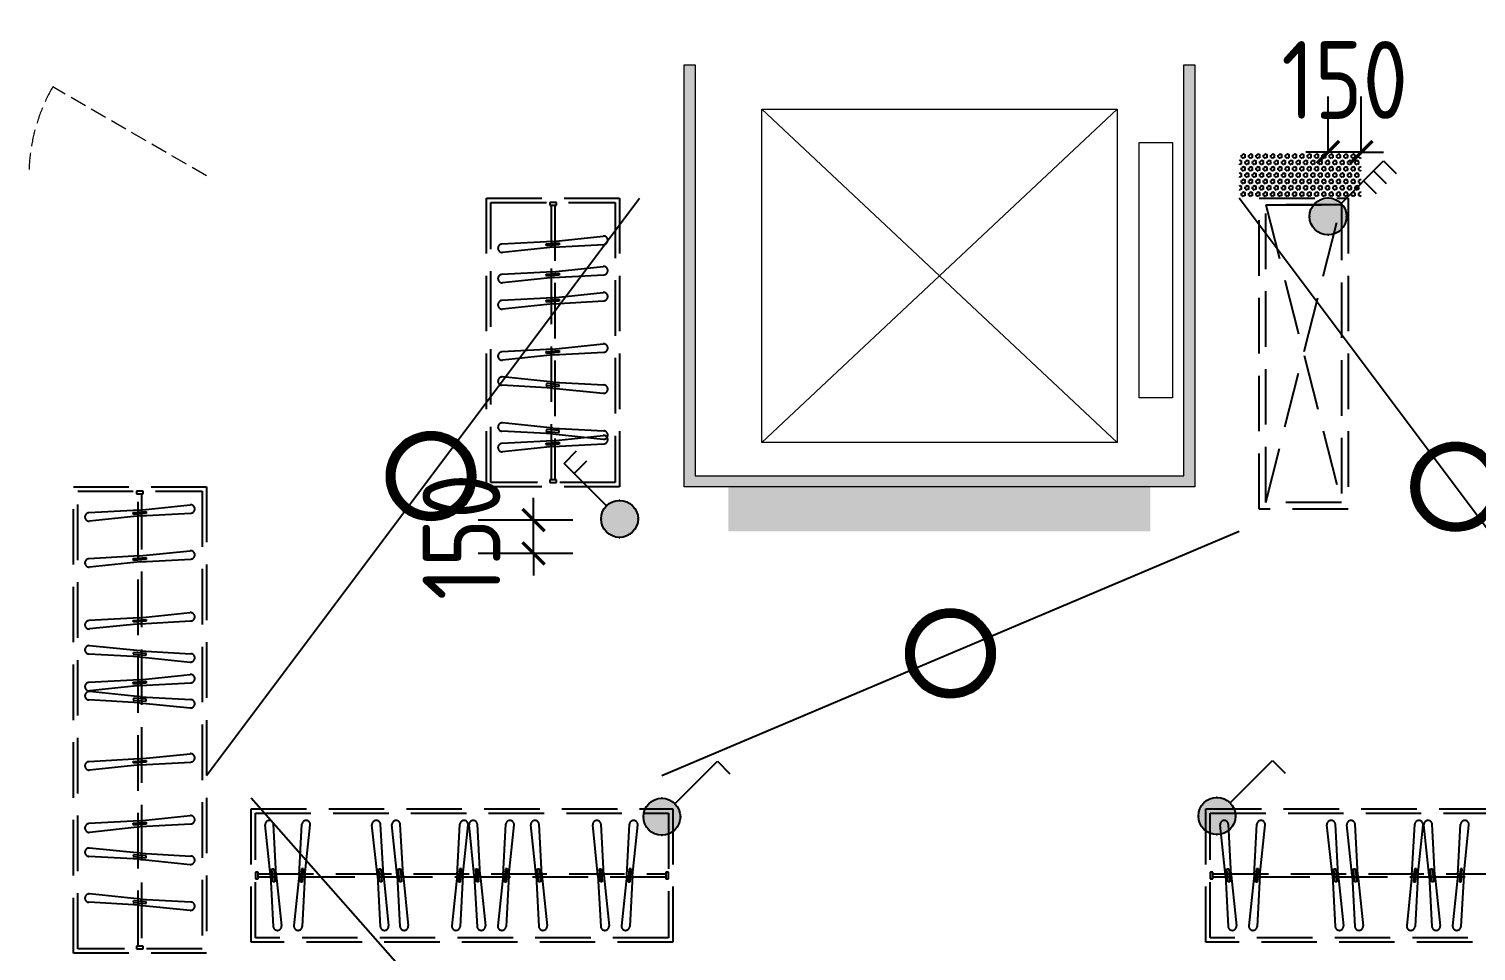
# Model space of a CAD drawing. Extents: x 2803505 to 5851001, y -1372902 to 24339.
# Drawn here: x 3024406 to 3030923, y -765726 to -761575 of the extents above; entities that cross this region are included whole.
import ezdxf
from ezdxf.enums import TextEntityAlignment as Align

# ---------------------------------------------------------------- set-up
doc = ezdxf.new("R2010")
doc.units = 0
doc.header["$LTSCALE"] = 1000
doc.header["$MEASUREMENT"] = 0
doc.linetypes.add('A户型$0$DASH', pattern=[0.35, 0.25, -0.1])
doc.linetypes.add('DASH', pattern=[0.35, 0.25, -0.1])
doc.layers.get('0').update_dxf_attribs({"linetype": 'CONTINUOUS'})
doc.layers.get('Defpoints').update_dxf_attribs({"linetype": 'CONTINUOUS'})
for name, color, linetype in [('!!电气', 1, 'CONTINUOUS'), ('5fur', 175, 'CONTINUOUS'), ('EQUIP-照明', 3, 'CONTINUOUS'), ('TEL_TEXT', 7, 'CONTINUOUS'), ('保温', 6, 'CONTINUOUS')]:
    doc.layers.add(name, color=color, linetype=linetype)
for name, color, linetype, lineweight in [('3.5方案汇报，与郭总、侯月琴确定户型_t8$0$STAIR', 2, 'CONTINUOUS', 18), ('WINDOW', 146, 'CONTINUOUS', 20), ('填充', 251, 'CONTINUOUS', 5)]:
    doc.layers.add(name, color=color, linetype=linetype, lineweight=lineweight)
doc.styles.add('_TEL_DIM', font='SIMPLEX', dxfattribs={"width": 0.8, "height": 3.5, "bigfont": 'HZTXT'})
doc.styles.get("Standard").update_dxf_attribs({"font": 'gbenor.shx', "bigfont": 'gbcbig.shx'})
doc.dimstyles.get("Standard").update_dxf_attribs({"dimscale": 100, "dimtxt": 3.5, "dimasz": 1, "dimexe": 2.5, "dimexo": 3, "dimgap": 1.5, "dimtad": 1, "dimdec": 0, "dimzin": 0, "dimdsep": 46, "dimtxsty": 'Standard', "dimblk": 'ARCHTICK', "dimcen": 0.09, "dimadec": 0, "dimazin": 0, "dimtfac": 1, "dimtdec": 0, "dimtix": 1, "dimtmove": 2, "dimatfit": 3, "dimfxl": 1, "dimtolj": 1, "dimtzin": 0, "dimarcsym": 0})
pattern_1 = [(90, (0, 0), (-16.49778, 1.010197673501861e-15), [9.525, -19.05]), (210, (0, 0), (8.248889999999996, -14.28749658604684), [9.525, -19.05]), (150, (5.83238038093927e-16, 9.525), (-8.248890000000003, -14.28749658604684), [9.525, -19.05])]

# ---------------------------------------------------------------- blocks, each defined once
blk = doc.blocks.new('dfgdfgsf')
at = {"layer": '5fur', "color": 252, "linetype": 'A户型$0$DASH'}
for p, q in [((2086566.552133835, -1251032.189169037), (2086536.552133835, -1251032.189169037)), ((2086536.552133835, -1251032.189169037), (2086536.552133835, -1251044.189169037)), ((2086536.552133835, -1251044.189169037), (2086566.552133835, -1251044.189169037)), ((2086559.052133835, -1251044.189169037), (2086559.052133835, -1252280.189184548)), ((2086566.552133835, -1251044.189169037), (2086566.552133835, -1251032.189169037)), ((2086550.012626641, -1251207.207411414), (2086778.046218595, -1251183.393453666)), ((2086550.012626641, -1251207.207411414), (2086321.06648884, -1251219.45851867)), ((2086552.065881883, -1251233.224168215), (2086324.032289928, -1251257.038125963)), ((2086552.065881883, -1251233.224168215), (2086781.012019684, -1251220.973060959)), ((2086550.012626641, -1251343.926958486), (2086777.572187244, -1251320.162504684)), ((2086550.012626641, -1251343.926958486), (2086321.06648884, -1251356.178065741)), ((2086552.065881883, -1251369.943715286), (2086324.032289928, -1251393.757673034)), ((2086552.065881883, -1251369.943715286), (2086781.012019684, -1251357.692608031)), ((2086550.012626641, -1251460.926958486), (2086778.046218595, -1251437.113000738)), ((2086550.012626641, -1251460.926958486), (2086321.06648884, -1251473.178065741)), ((2086552.065881883, -1251488.943715286), (2086324.032289928, -1251512.757673034)), ((2086552.272492185, -1251488.922138602), (2086781.012019684, -1251474.692608031)), ((2086550.012626641, -1251692.823365086), (2086321.06648884, -1251705.074472341)), ((2086551.958843569, -1251718.8398122), (2086323.925251614, -1251742.653769948)), ((2086550.012626641, -1251692.823365086), (2086778.046218595, -1251669.009407338)), ((2086552.065881883, -1251718.840121886), (2086781.012019684, -1251706.589014631)), ((2086552.065881883, -1251841.532115333), (2086324.032289928, -1251817.718157585)), ((2086552.065881883, -1251841.532115333), (2086781.012019684, -1251853.783222589)), ((2086550.012626641, -1251867.548872134), (2086321.06648884, -1251855.297764878)), ((2086550.012626641, -1251867.548872134), (2086778.046218595, -1251891.362829882)), ((2086552.065881883, -1252048.362897546), (2086324.032289928, -1252024.548939798)), ((2086550.012626641, -1252074.379654346), (2086321.06648884, -1252062.128547091)), ((2086550.012626641, -1252104.926958486), (2086321.06648884, -1252117.178065741)), ((2086550.00347948, -1252104.927447958), (2086778.046693073, -1252081.119012747)), ((2086550.012626641, -1252074.379654346), (2086778.046218595, -1252098.193612094)), ((2086552.065881883, -1252048.362897546), (2086781.012019684, -1252060.614004801)), ((2086552.065881883, -1252130.943715286), (2086324.032289928, -1252154.757673034)), ((2086552.065881883, -1252130.943715286), (2086781.012019684, -1252118.692608031)), ((2086566.552133835, -1252280.189184548), (2086536.552133835, -1252280.189184548)), ((2086536.552133835, -1252280.189184548), (2086536.552133835, -1252292.189184548)), ((2086536.552133835, -1252292.189184548), (2086566.552133835, -1252292.189184548)), ((2086566.552133835, -1252292.189184548), (2086566.552133835, -1252280.189184548)), ((2084706.563396991, -1252332.190617714), (2084676.563396991, -1252332.190617714)), ((2084676.563396991, -1252332.190617714), (2084676.563396991, -1252344.190617714)), ((2084676.563396991, -1252344.190617714), (2084706.563396991, -1252344.190617714)), ((2084699.063396991, -1252344.190617714), (2084699.06339699, -1254380.205847252)), ((2084706.563396991, -1252344.190617714), (2084706.563396991, -1252332.190617714)), ((2084690.023889797, -1252416.895051592), (2084461.077751995, -1252429.146158847)), ((2084690.023889797, -1252416.895051592), (2084918.057481751, -1252393.081093844)), ((2084692.077145038, -1252442.911808392), (2084921.023282839, -1252430.660701137)), ((2084692.077145038, -1252442.911808392), (2084464.043553083, -1252466.725766141)), ((2084690.023889797, -1252623.725833804), (2084461.077751995, -1252635.97694106)), ((2084690.023889797, -1252623.725833804), (2084918.057481751, -1252599.911876056)), ((2084692.077145038, -1252649.742590605), (2084464.043553083, -1252673.556548353)), ((2084692.077145038, -1252649.742590605), (2084921.023282839, -1252637.491483349)), ((2084690.023889797, -1252902.511005263), (2084918.057481751, -1252878.697047515)), ((2084690.023889797, -1252902.511005263), (2084461.077751995, -1252914.762112519)), ((2084691.970106725, -1252928.527452378), (2084463.93651477, -1252952.341410126)), ((2084692.077145038, -1252928.527762064), (2084921.023282839, -1252916.276654808)), ((2084690.023889797, -1253077.236512312), (2084461.077751995, -1253064.985405056)), ((2084692.077145038, -1253051.219755511), (2084464.043553083, -1253027.405797763)), ((2084690.023889797, -1253077.236512312), (2084918.057481751, -1253101.05047006)), ((2084692.077145038, -1253051.219755511), (2084921.023282839, -1253063.470862767)), ((2084690.023889797, -1253180.597609378), (2084461.077751995, -1253192.848716634)), ((2084692.077145038, -1253206.614366179), (2084464.043553083, -1253230.428323927)), ((2084690.023889797, -1253180.597609378), (2084918.057481751, -1253156.78365163)), ((2084692.077145038, -1253206.614366179), (2084921.023282839, -1253194.363258923)), ((2084690.023889797, -1253284.067294524), (2084461.077751995, -1253271.816187269)), ((2084692.077145038, -1253258.050537724), (2084464.043553083, -1253234.236579976)), ((2084692.077145038, -1253258.050537724), (2084921.023282839, -1253270.301644979)), ((2084690.023889797, -1253284.067294524), (2084918.057481751, -1253307.881252272)), ((2084690.023889797, -1253537.44362119), (2084461.077751995, -1253549.694728446)), ((2084690.023889797, -1253537.44362119), (2084917.583450399, -1253513.679167388)), ((2084692.077145038, -1253563.460377991), (2084464.043553083, -1253587.274335739)), ((2084692.077145038, -1253563.460377991), (2084921.023282839, -1253551.209270735)), ((2084690.023889797, -1253816.228792649), (2084918.057481751, -1253792.414834901)), ((2084690.023889797, -1253816.228792649), (2084461.077751995, -1253828.479899905)), ((2084691.970428869, -1253842.251259925), (2084464.043553083, -1253868.059507198)), ((2084692.077145038, -1253842.24554945), (2084921.023282839, -1253829.994442194)), ((2085279.320059724, -1254062.702910487), (2085255.506101976, -1253834.669318532)), ((2085305.336816525, -1254060.649655245), (2085293.085709269, -1253831.703517444)), ((2085408.697913592, -1254060.649655245), (2085420.949020847, -1253831.703517444)), ((2085434.714670392, -1254062.702910487), (2085458.52862814, -1253834.669318532)), ((2085761.529177789, -1254062.596194317), (2085735.720930516, -1253834.669318532)), ((2085787.551645065, -1254060.649655245), (2085775.300537809, -1253831.703517444)), ((2085850.034887904, -1254062.702910487), (2085826.220930156, -1253834.669318532)), ((2085876.051644705, -1254060.649655245), (2085863.800537449, -1253831.703517444)), ((2086119.697916623, -1254060.649655245), (2086131.949023878, -1253831.703517444)), ((2086145.714673423, -1254062.702910487), (2086169.528631171, -1253834.669318532)), ((2086197.150844968, -1254062.702910487), (2086173.33688722, -1253834.669318532)), ((2086223.167601769, -1254060.649655245), (2086210.916494513, -1253831.703517444)), ((2086326.528698835, -1254060.649655245), (2086338.779806091, -1253831.703517444)), ((2086352.545455636, -1254062.702910487), (2086376.359413384, -1253834.669318532)), ((2086475.237758769, -1254062.595872173), (2086451.423801021, -1253834.562280218)), ((2086501.254205884, -1254060.649655245), (2086489.003098628, -1253831.703517444)), ((2086754.022620542, -1254062.702910487), (2086730.208662794, -1253834.669318532)), ((2086780.039377343, -1254060.649655245), (2086767.788270087, -1253831.703517444)), ((2086883.40047441, -1254060.649655245), (2086895.651581665, -1253831.703517444)), ((2086909.41723121, -1254062.702910487), (2086933.231188958, -1253834.669318532)), ((2089579.320053869, -1254062.702910487), (2089555.506096121, -1253834.669318532)), ((2089605.33681067, -1254060.649655245), (2089593.085703414, -1253831.703517444)), ((2089708.697907737, -1254060.649655245), (2089720.949014992, -1253831.703517444)), ((2089734.714664537, -1254062.702910487), (2089758.528622285, -1253834.669318532)), ((2090061.529171934, -1254062.596194317), (2090035.720924661, -1253834.669318532)), ((2090087.55163921, -1254060.649655245), (2090075.300531955, -1253831.703517444)), ((2090150.034882049, -1254062.702910487), (2090126.220924301, -1253834.669318532)), ((2090176.05163885, -1254060.649655245), (2090163.800531594, -1253831.703517444)), ((2090419.697910768, -1254060.649655245), (2090431.949018023, -1253831.703517444)), ((2090445.714667568, -1254062.702910487), (2090469.528625316, -1253834.669318532)), ((2090497.150839113, -1254062.702910487), (2090473.336881365, -1253834.669318532)), ((2090523.167595914, -1254060.649655245), (2090510.916488658, -1253831.703517444)), ((2090626.52869298, -1254060.649655245), (2090638.779800236, -1253831.703517444)), ((2090652.545449781, -1254062.702910487), (2090676.359407529, -1253834.669318532)), ((2084690.023889797, -1253988.251741911), (2084461.077751995, -1253976.000634655)), ((2084692.077145038, -1253962.23498511), (2084464.043553083, -1253938.421027362)), ((2084690.023889797, -1253988.251741911), (2084918.057481751, -1254012.065699659)), ((2084692.077145038, -1253962.23498511), (2084921.023282839, -1253974.486092366)), ((2085223.574590463, -1254047.189162439), (2085211.574590463, -1254047.189162439)), ((2085211.574590463, -1254047.189162439), (2085211.574590463, -1254077.189162439)), ((2085223.574590463, -1254077.189162439), (2085223.574590463, -1254047.189162439)), ((2085279.320059724, -1254062.702910487), (2085291.57116698, -1254291.649048288)), ((2085305.336327052, -1254060.640508084), (2085329.144762263, -1254288.683721677)), ((2085408.697913592, -1254060.649655245), (2085384.883955844, -1254288.6832472)), ((2085434.714670392, -1254062.702910487), (2085422.463563137, -1254291.649048288)), ((2085761.534888264, -1254062.702910487), (2085773.78599552, -1254291.649048288)), ((2085787.551645065, -1254060.649655245), (2085811.365602813, -1254288.6832472)), ((2085850.034887904, -1254062.702910487), (2085862.28599516, -1254291.649048288)), ((2085876.051644705, -1254060.649655245), (2085899.865602453, -1254288.6832472)), ((2086119.697916623, -1254060.649655245), (2086095.883958875, -1254288.6832472)), ((2086145.714673423, -1254062.702910487), (2086133.463566168, -1254291.649048288)), ((2086197.150844968, -1254062.702910487), (2086209.401952224, -1254291.649048288)), ((2086223.167601769, -1254060.649655245), (2086246.981559517, -1254288.6832472)), ((2086326.528698835, -1254060.649655245), (2086302.714741087, -1254288.6832472)), ((2086352.545455636, -1254062.702910487), (2086340.29434838, -1254291.649048288)), ((2086475.237449083, -1254062.702910487), (2086487.488556339, -1254291.649048288)), ((2086501.254205884, -1254060.649655245), (2086525.068163632, -1254288.6832472)), ((2086754.022620542, -1254062.702910487), (2086766.273727798, -1254291.649048288)), ((2086780.039377343, -1254060.649655245), (2086803.853335091, -1254288.6832472)), ((2086883.40047441, -1254060.649655245), (2086859.586516662, -1254288.6832472)), ((2086909.41723121, -1254062.702910487), (2086897.166123955, -1254291.649048288)), ((2087071.574593433, -1254047.189162439), (2087059.574593433, -1254047.189162439)), ((2087059.574593433, -1254047.189162439), (2087059.574593433, -1254077.189162439)), ((2087071.574593433, -1254077.189162439), (2087071.574593433, -1254047.189162439)), ((2089523.574584608, -1254047.189162439), (2089511.574584608, -1254047.189162439)), ((2089511.574584608, -1254047.189162439), (2089511.574584608, -1254077.189162439)), ((2089523.574584608, -1254077.189162439), (2089523.574584608, -1254047.189162439)), ((2089579.320053869, -1254062.702910487), (2089591.571161125, -1254291.649048288)), ((2089605.336321197, -1254060.640508084), (2089629.144756408, -1254288.683721677)), ((2089708.697907737, -1254060.649655245), (2089684.883949989, -1254288.6832472)), ((2089734.714664537, -1254062.702910487), (2089722.463557282, -1254291.649048288)), ((2090061.534882409, -1254062.702910487), (2090073.785989665, -1254291.649048288)), ((2090087.55163921, -1254060.649655245), (2090111.365596958, -1254288.6832472)), ((2090150.034882049, -1254062.702910487), (2090162.285989305, -1254291.649048288)), ((2090176.05163885, -1254060.649655245), (2090199.865596598, -1254288.6832472)), ((2090419.697910768, -1254060.649655245), (2090395.88395302, -1254288.6832472)), ((2090445.714667568, -1254062.702910487), (2090433.463560313, -1254291.649048288)), ((2090497.150839113, -1254062.702910487), (2090509.401946369, -1254291.649048288)), ((2090523.167595914, -1254060.649655245), (2090546.981553662, -1254288.6832472)), ((2090626.52869298, -1254060.649655245), (2090602.714735232, -1254288.6832472)), ((2090652.545449781, -1254062.702910487), (2090640.294342525, -1254291.649048288)), ((2085211.574590463, -1254077.189162439), (2085223.574590463, -1254077.189162439)), ((2087059.574593433, -1254069.689162439), (2085223.574590463, -1254069.689162439)), ((2087059.574593433, -1254077.189162439), (2087071.574593433, -1254077.189162439)), ((2089511.574584608, -1254077.189162439), (2089523.574584608, -1254077.189162439)), ((2091359.574587578, -1254069.689162439), (2089523.574584608, -1254069.689162439)), ((2084690.023889797, -1254195.082524123), (2084461.077751995, -1254182.831416868)), ((2084692.077145038, -1254169.065767323), (2084464.043553083, -1254145.251809575)), ((2084690.023889797, -1254195.082524123), (2084918.057481751, -1254218.896481871)), ((2084692.077145038, -1254169.065767323), (2084921.023282839, -1254181.316874578)), ((2084706.56339699, -1254380.205847252), (2084676.56339699, -1254380.205847252)), ((2084676.56339699, -1254380.205847252), (2084676.56339699, -1254392.205847252)), ((2084706.56339699, -1254392.205847252), (2084706.56339699, -1254380.205847252)), ((2084676.56339699, -1254392.205847252), (2084706.56339699, -1254392.205847252))]:
    blk.add_line(p, q, dxfattribs=at)
for points in [[(2086851.552133844, -1252312.189184548), (2086251.552133826, -1252312.189184548), (2086251.552133826, -1251012.189169037), (2086851.552133844, -1251012.189169037)], [(2086831.552133844, -1252292.189184548), (2086271.552133826, -1252292.189184548), (2086271.552133826, -1251032.189169037), (2086831.552133844, -1251032.189169037)], [(2089731.574593927, -1252412.189162764), (2089731.574593927, -1251012.189169037), (2090131.576491032, -1251012.189169037), (2090131.576491032, -1252412.189162764)], [(2089761.574593927, -1252382.189162764), (2089761.574593927, -1251042.189169037), (2090101.576491032, -1251042.189169037), (2090101.576491032, -1252382.189162764)], [(2086579.975935881, -1251222.303577964), (2086522.130426479, -1251226.868774013), (2086521.446011676, -1251218.196567505), (2086579.291521079, -1251213.631371456)], [(2086579.975935881, -1251359.023125037), (2086522.130426479, -1251363.588321085), (2086521.446011676, -1251354.916114577), (2086579.291521079, -1251350.350918529)], [(2086579.975935881, -1251476.023125037), (2086522.130426479, -1251480.588321085), (2086521.446011676, -1251471.916114577), (2086579.291521079, -1251467.350918529)], [(2086579.975935881, -1251707.919531636), (2086522.130426479, -1251712.484727685), (2086521.446011676, -1251703.812521177), (2086579.291521079, -1251699.247325129)], [(2086579.975935881, -1251852.452705584), (2086522.130426479, -1251847.887509534), (2086521.446011676, -1251856.559716042), (2086579.291521079, -1251861.124912091)], [(2086579.975935881, -1252059.283487796), (2086522.130426479, -1252054.718291747), (2086521.446011676, -1252063.390498255), (2086579.291521079, -1252067.955694304)], [(2086579.975935881, -1252120.023125037), (2086522.130426479, -1252124.588321085), (2086521.446011676, -1252115.916114577), (2086579.291521079, -1252111.350918529)], [(2084991.563396999, -1254412.205847252), (2084391.563396981, -1254412.205847252), (2084391.563396981, -1252312.190617714), (2084991.563396999, -1252312.190617714)], [(2084971.563396999, -1254392.205847252), (2084411.563396981, -1254392.205847252), (2084411.563396981, -1252332.190617714), (2084971.563396999, -1252332.190617714)], [(2084719.987199037, -1252431.991218142), (2084662.141689634, -1252436.556414191), (2084661.457274832, -1252427.884207683), (2084719.302784235, -1252423.319011634)], [(2084719.987199037, -1252638.822000355), (2084662.141689634, -1252643.387196403), (2084661.457274832, -1252634.714989895), (2084719.302784235, -1252630.149793847)], [(2084719.987199037, -1252917.607171813), (2084662.141689634, -1252922.172367863), (2084661.457274832, -1252913.500161355), (2084719.302784235, -1252908.934965306)], [(2084719.987199037, -1253062.140345762), (2084662.141689634, -1253057.575149712), (2084661.457274832, -1253066.24735622), (2084719.302784235, -1253070.812552269)], [(2084719.987199037, -1253195.693775929), (2084662.141689634, -1253200.258971978), (2084661.457274832, -1253191.58676547), (2084719.302784235, -1253187.021569421)], [(2084719.987199037, -1253268.971127974), (2084662.141689634, -1253264.405931924), (2084661.457274832, -1253273.078138432), (2084719.302784235, -1253277.643334482)], [(2084719.987199036, -1253552.539787741), (2084662.141689634, -1253557.104983789), (2084661.457274832, -1253548.432777281), (2084719.302784234, -1253543.867581233)], [(2085191.574590463, -1254362.189162448), (2085191.574590463, -1253762.18916243), (2087091.574593433, -1253762.18916243), (2087091.574593433, -1254362.189162448)], [(2085211.574590463, -1254342.189162448), (2085211.574590463, -1253782.18916243), (2087071.574593433, -1253782.18916243), (2087071.574593433, -1254342.189162448)], [(2089491.574584608, -1254362.189162448), (2089491.574584608, -1253762.18916243), (2091391.574587578, -1253762.18916243), (2091391.574587578, -1254362.189162448)], [(2089511.574584608, -1254342.189162448), (2089511.574584608, -1253782.18916243), (2091371.574587578, -1253782.18916243), (2091371.574587578, -1254342.189162448)], [(2084719.987199036, -1253831.324959199), (2084662.141689634, -1253835.890155249), (2084661.457274832, -1253827.217948741), (2084719.302784234, -1253822.652752692)], [(2084719.987199036, -1253973.155575361), (2084662.141689634, -1253968.590379311), (2084661.457274832, -1253977.262585819), (2084719.302784234, -1253981.827781868)], [(2085290.240649974, -1254090.612964485), (2085285.675453925, -1254032.767455083), (2085294.347660433, -1254032.083040281), (2085298.912856482, -1254089.928549683)], [(2085423.794080142, -1254090.612964485), (2085428.359276191, -1254032.767455083), (2085419.687069683, -1254032.083040281), (2085415.121873634, -1254089.928549683)], [(2085772.455478515, -1254090.612964485), (2085767.890282466, -1254032.767455083), (2085776.562488974, -1254032.083040281), (2085781.127685022, -1254089.928549683)], [(2085860.955478155, -1254090.612964485), (2085856.390282105, -1254032.767455083), (2085865.062488613, -1254032.083040281), (2085869.627684662, -1254089.928549683)], [(2086134.794083173, -1254090.612964485), (2086139.359279223, -1254032.767455083), (2086130.687072715, -1254032.083040281), (2086126.121876665, -1254089.928549683)], [(2086208.071435218, -1254090.612964485), (2086203.506239169, -1254032.767455083), (2086212.178445677, -1254032.083040281), (2086216.743641726, -1254089.928549683)], [(2086341.624865385, -1254090.612964485), (2086346.190061435, -1254032.767455083), (2086337.517854927, -1254032.083040281), (2086332.952658878, -1254089.928549683)], [(2086486.158039334, -1254090.612964485), (2086481.592843284, -1254032.767455083), (2086490.265049792, -1254032.083040281), (2086494.830245841, -1254089.928549683)], [(2086764.943210792, -1254090.612964485), (2086760.378014744, -1254032.767455083), (2086769.050221252, -1254032.083040281), (2086773.6154173, -1254089.928549683)], [(2086898.49664096, -1254090.612964485), (2086903.061837009, -1254032.767455083), (2086894.389630501, -1254032.083040281), (2086889.824434452, -1254089.928549683)], [(2089590.240644119, -1254090.612964485), (2089585.67544807, -1254032.767455083), (2089594.347654578, -1254032.083040281), (2089598.912850627, -1254089.928549683)], [(2089723.794074287, -1254090.612964485), (2089728.359270336, -1254032.767455083), (2089719.687063828, -1254032.083040281), (2089715.121867779, -1254089.928549683)], [(2090072.45547266, -1254090.612964485), (2090067.890276611, -1254032.767455083), (2090076.562483119, -1254032.083040281), (2090081.127679167, -1254089.928549683)], [(2090160.9554723, -1254090.612964485), (2090156.39027625, -1254032.767455083), (2090165.062482758, -1254032.083040281), (2090169.627678807, -1254089.928549683)], [(2090434.794077318, -1254090.612964485), (2090439.359273368, -1254032.767455083), (2090430.68706686, -1254032.083040281), (2090426.12187081, -1254089.928549683)], [(2090508.071429363, -1254090.612964485), (2090503.506233314, -1254032.767455083), (2090512.178439822, -1254032.083040281), (2090516.743635871, -1254089.928549683)], [(2090641.62485953, -1254090.612964485), (2090646.19005558, -1254032.767455083), (2090637.517849072, -1254032.083040281), (2090632.952653023, -1254089.928549683)], [(2084719.987199036, -1254179.986357573), (2084662.141689634, -1254175.421161524), (2084661.457274832, -1254184.093368032), (2084719.302784234, -1254188.658564081)]]:
    blk.add_lwpolyline(points, close=True, dxfattribs=at)
for points in [[(2086544.052133851, -1252280.189184548), (2086544.052133851, -1251044.189169037)], [(2089761.574593927, -1252382.189162764), (2090101.576491032, -1251042.189169037), (2089761.574593927, -1251042.189169037), (2090101.576491032, -1252382.189162764)], [(2084684.063397006, -1254380.205847252), (2084684.063397006, -1252344.190617714)], [(2085223.574590463, -1254054.689162455), (2087059.574593433, -1254054.689162455)], [(2089523.574584608, -1254054.689162455), (2091359.574587578, -1254054.689162455)]]:
    blk.add_lwpolyline(points, dxfattribs=at)
for centre, radius, start, end in [((2086779.52911914, -1251202.183257312), 18.84219772992773, 274.5124580593468, 94.51245805934676), ((2086322.549389384, -1251238.248322315), 18.84219772992773, 94.51245805934676, 274.5124580593468), ((2086779.52911914, -1251338.902804384), 18.84219772992773, 274.5124580593468, 94.51245805934676), ((2086322.549389384, -1251374.967869388), 18.84219772992773, 94.51245805934676, 274.5124580593468), ((2086779.52911914, -1251455.902804384), 18.84219772992773, 274.5124580593468, 94.51245805934676), ((2086323.467632937, -1251492.892270836), 19.86740246134075, 97.25134376341428, 271.6272697501093), ((2086322.44235107, -1251723.863966302), 18.84219772992773, 94.51245805934676, 274.5124580593468), ((2086779.52911914, -1251687.799210984), 18.84219772992773, 274.5124580593468, 94.51245805934676), ((2086322.549389384, -1251836.507961232), 18.84219772992773, 85.4875419406524, 265.4875419406524), ((2086779.52911914, -1251872.573026235), 18.84219772992773, 265.4875419406524, 85.4875419406524), ((2086322.549389384, -1252043.338743445), 18.84219772992773, 85.4875419406524, 265.4875419406524), ((2086779.52911914, -1252079.403808448), 18.84219772992773, 265.4875419406524, 85.4875419406524), ((2086779.52911914, -1252099.902804384), 18.84219772992773, 274.5124580593468, 94.51245805934676), ((2086322.549389384, -1252135.967869388), 18.84219772992773, 94.51245805934676, 274.5124580593468), ((2084462.560652539, -1252447.935962493), 18.84219772992773, 94.51245805934718, 274.5124580593472), ((2084919.540382296, -1252411.87089749), 18.84219772992773, 274.5124580593472, 94.51245805934718), ((2084919.540382296, -1252618.701679702), 18.84219772992773, 274.5124580593472, 94.51245805934718), ((2084462.560652539, -1252654.766744706), 18.84219772992773, 94.51245805934718, 274.5124580593472), ((2084919.540382296, -1252897.486851162), 18.84219772992773, 274.5124580593472, 94.51245805934718), ((2084462.453614226, -1252933.55160648), 18.84219772992773, 94.51245805934718, 274.5124580593472), ((2084462.560652539, -1253046.195601409), 18.84219772992773, 85.48754194065283, 265.4875419406528), ((2084919.540382296, -1253082.260666413), 18.84219772992773, 265.4875419406528, 85.48754194065283), ((2084462.560652539, -1253211.63852028), 18.84219772992773, 94.51245805934718, 274.5124580593472), ((2084919.540382296, -1253175.573455277), 18.84219772992773, 274.5124580593472, 94.51245805934718), ((2084462.560652539, -1253253.026383623), 18.84219772992773, 85.48754194065283, 265.4875419406528), ((2084919.540382296, -1253289.091448626), 18.84219772992773, 265.4875419406528, 85.48754194065283), ((2084919.540382296, -1253532.419467088), 18.84219772992773, 274.5124580593472, 94.51245805934718), ((2084462.560652539, -1253568.484532092), 18.84219772992773, 94.51245805934718, 274.5124580593472), ((2084919.540382296, -1253811.204638548), 18.84219772992773, 274.5124580593472, 94.51245805934718), ((2084463.47545859, -1253848.19813157), 19.86347544868245, 96.93304115633904, 271.6375109857768), ((2085274.295905622, -1253833.186417988), 18.84219772992773, 4.512458059346774, 184.5124580593468), ((2085439.738824493, -1253833.186417988), 18.84219772992773, 355.4875419406524, 175.4875419406532), ((2085755.582306145, -1253834.101224039), 19.86347544868245, 6.933041156339381, 181.637510985777), ((2085845.010733803, -1253833.186417988), 18.84219772992773, 4.512458059346774, 184.5124580593468), ((2086150.738827524, -1253833.186417988), 18.84219772992773, 355.4875419406524, 175.4875419406532), ((2086192.126690867, -1253833.186417988), 18.84219772992773, 4.512458059346774, 184.5124580593468), ((2086357.569609738, -1253833.186417988), 18.84219772992773, 355.4875419406524, 175.4875419406532), ((2086470.213604667, -1253833.079379674), 18.84219772992773, 4.512458059346774, 184.5124580593468), ((2086748.998466441, -1253833.186417988), 18.84219772992773, 4.512458059346774, 184.5124580593468), ((2086914.441385311, -1253833.186417988), 18.84219772992773, 355.4875419406524, 175.4875419406532), ((2089574.295899767, -1253833.186417988), 18.84219772992773, 4.512458059346007, 184.512458059346), ((2089739.738818638, -1253833.186417988), 18.84219772992773, 355.4875419406532, 175.487541940654), ((2090055.58230029, -1253834.101224039), 19.86347544868245, 6.93304115633882, 181.6375109857776), ((2090145.010727948, -1253833.186417988), 18.84219772992773, 4.512458059346007, 184.512458059346), ((2090450.738821669, -1253833.186417988), 18.84219772992773, 355.4875419406532, 175.487541940654), ((2090492.126685012, -1253833.186417988), 18.84219772992773, 4.512458059346007, 184.512458059346), ((2090657.569603883, -1253833.186417988), 18.84219772992773, 355.4875419406532, 175.487541940654), ((2084462.560652539, -1253957.210831008), 18.84219772992773, 85.48754194065283, 265.4875419406528), ((2084919.540382296, -1253993.275896012), 18.84219772992773, 265.4875419406528, 85.48754194065283), ((2084462.560652539, -1254164.041613222), 18.84219772992773, 85.48754194065283, 265.4875419406528), ((2084919.540382296, -1254200.106678225), 18.84219772992773, 265.4875419406528, 85.48754194065283), ((2085310.360970626, -1254290.166147745), 18.84219772992773, 184.5124580593468, 4.512458059346774), ((2085403.67375949, -1254290.166147745), 18.84219772992773, 175.4875419406532, 355.4875419406524), ((2085792.575799167, -1254290.166147745), 18.84219772992773, 184.5124580593468, 4.512458059346774), ((2085881.075798807, -1254290.166147745), 18.84219772992773, 184.5124580593468, 4.512458059346774), ((2086114.673762521, -1254290.166147745), 18.84219772992773, 175.4875419406532, 355.4875419406524), ((2086228.19175587, -1254290.166147745), 18.84219772992773, 184.5124580593468, 4.512458059346774), ((2086321.504544734, -1254290.166147745), 18.84219772992773, 175.4875419406532, 355.4875419406524), ((2086506.278359985, -1254290.166147745), 18.84219772992773, 184.5124580593468, 4.512458059346774), ((2086785.063531445, -1254290.166147745), 18.84219772992773, 184.5124580593468, 4.512458059346774), ((2086878.376320308, -1254290.166147745), 18.84219772992773, 175.4875419406532, 355.4875419406524), ((2089610.360964771, -1254290.166147745), 18.84219772992773, 184.512458059346, 4.512458059346007), ((2089703.673753635, -1254290.166147745), 18.84219772992773, 175.487541940654, 355.4875419406532), ((2090092.575793312, -1254290.166147745), 18.84219772992773, 184.512458059346, 4.512458059346007), ((2090181.075792952, -1254290.166147745), 18.84219772992773, 184.512458059346, 4.512458059346007), ((2090414.673756666, -1254290.166147745), 18.84219772992773, 175.487541940654, 355.4875419406532), ((2090528.191750015, -1254290.166147745), 18.84219772992773, 184.512458059346, 4.512458059346007), ((2090621.504538879, -1254290.166147745), 18.84219772992773, 175.487541940654, 355.4875419406532)]:
    blk.add_arc(centre, radius, start, end, dxfattribs=at)
blk = doc.blocks.new('VXVXVXDVXDVXVDX')
at = {"layer": '保温', "linetype": 'Continuous', "ltscale": 10}
h = blk.add_hatch(dxfattribs=at)
h.set_pattern_fill('HEX', color=251, scale=10, angle=90, style=0)
h.set_pattern_definition(pattern_1)
h.paths.add_polyline_path([(435016.5779792558, 292815.3639125522), (435016.5779383158, 293015.3622759465), (434466.5562220896, 293015.3622677507), (434466.5562630296, 292815.3639043564)])
h = blk.add_hatch(dxfattribs=at)
h.set_pattern_fill('HEX', color=251, scale=10, angle=90, style=0)
h.set_pattern_definition(pattern_1)
h.paths.add_polyline_path([(434066.5562636866, 291315.3631071998), (434066.5562227457, 291515.3614566755), (432166.5562227249, 291515.364729858), (432166.5562636657, 291315.3663803823)])
blk = doc.blocks.new('A$C100F5A36')
at = {"layer": '填充'}
h = blk.add_hatch(dxfattribs=at)
h.set_pattern_fill('隔热材料02', color=252, scale=100, style=0)
h.set_pattern_definition([(0, (-1149905.931435587, -622721.0307214346), (0, 50), []), (0, (-1149905.931435587, -622704.3642214346), (0, 50), []), (270, (-1149862.189935587, -622695.7329714345), (50, -9.184850993605149e-15), [5.01775, -44.98225]), (270, (-1149899.648685587, -622695.7329714345), (50, -9.184850993605149e-15), [5.01775, -44.98225]), (90, (-1149874.136935587, -622729.6619714345), (-50, 3.061616997868383e-15), [5.01775, -44.98225]), (90, (-1149887.701935587, -622729.6619714345), (-50, 3.061616997868383e-15), [5.01775, -44.98225]), (180, (-1149855.907185587, -622737.6974714345), (-6.123233995736766e-15, -50), [50.02425, 0.02425]), (135, (-1149869.864435587, -622735.1887214344), (2.775557561562891e-15, 49.99987405109137), [4.268000000000001, -66.44274999999999]), (116.56505, (-1149822.882435587, -622732.1707214345), (0.0001128305918363104, 49.99993342107836), [2.804999999999993, -108.9984999999998]), (116.56505, (-1149872.882435587, -622732.1707214345), (0.0001128305918363104, 49.99993342107836), [2.804999999999993, -108.9984999999998]), (153.43495, (-1149814.846935587, -622737.6974714345), (-0.0001128305918057793, 49.99993342107837), [5.609999999999999, -106.1935]), (153.43495, (-1149864.846935587, -622737.6974714345), (-0.0001128305918057793, 49.99993342107837), [5.609999999999999, -106.1935]), (63.43495000000001, (-1149824.136935587, -622724.6442214346), (-0.0001128305918307593, 49.99993342107837), [26.714, -85.0895]), (63.43495000000001, (-1149874.136935587, -622724.6442214346), (-0.0001128305918307593, 49.99993342107837), [26.714, -85.0895]), (116.56505, (-1149812.189935587, -622695.7329714345), (0.0001128305918363104, 49.99993342107836), [2.804999999999993, -108.9984999999998]), (116.56505, (-1149862.189935587, -622695.7329714345), (0.0001128305918363104, 49.99993342107836), [2.804999999999993, -108.9984999999998]), (135, (-1149863.444435587, -622693.2242214344), (2.775557561562891e-15, 49.99987405109137), [4.268000000000001, -66.44274999999999]), (153.43495, (-1149816.462435587, -622690.2062214345), (-0.0001128305918057793, 49.99993342107837), [5.609999999999999, -106.1935]), (153.43495, (-1149866.462435587, -622690.2062214345), (-0.0001128305918057793, 49.99993342107837), [5.609999999999999, -106.1935]), (45, (-1149898.394185587, -622693.2242214344), (0, 49.99987405109137), [4.268000000000001, -66.44274999999999]), (63.43495000000001, (-1149849.648685587, -622695.7329714345), (-0.0001128305918307593, 49.99993342107837), [2.805, -108.9985]), (63.43495000000001, (-1149899.648685587, -622695.7329714345), (-0.0001128305918307593, 49.99993342107837), [2.805, -108.9985]), (26.56505, (-1149845.376435587, -622690.2062214345), (0.0001128305918307593, 49.99993342107837), [5.609999999999999, -106.1935]), (26.56505, (-1149895.376435587, -622690.2062214345), (0.0001128305918307593, 49.99993342107837), [5.609999999999999, -106.1935]), (116.56505, (-1149837.701935587, -622724.6442214346), (0.0001128305918363104, 49.99993342107836), [26.71399999999995, -85.0894999999998]), (116.56505, (-1149887.701935587, -622724.6442214346), (0.0001128305918363104, 49.99993342107836), [26.71399999999995, -85.0894999999998]), (45, (-1149891.974185587, -622735.1887214344), (0, 49.99987405109137), [4.268000000000001, -66.44274999999999]), (63.43495000000001, (-1149838.956185587, -622732.1707214345), (-0.0001128305918307593, 49.99993342107837), [2.805, -108.9985]), (63.43495000000001, (-1149888.956185587, -622732.1707214345), (-0.0001128305918307593, 49.99993342107837), [2.805, -108.9985]), (26.56505, (-1149846.991935587, -622737.6974714345), (0.0001128305918307593, 49.99993342107837), [5.609999999999999, -106.1935]), (26.56505, (-1149896.991935587, -622737.6974714345), (0.0001128305918307593, 49.99993342107837), [5.609999999999999, -106.1935])])
h.paths.add_polyline_path([(25402.46589344554, -12082.39991772058), (25452.46589344554, -12082.39991772221), (25452.46589337755, -13982.39991774224), (23152.46589336777, -13982.39991772431), (23152.46589334169, -12082.39991772105), (23202.46589334169, -12082.39991772175), (23202.46589336731, -13932.39991772734), (25402.46589337941, -13932.39991774177)])
at = {"layer": '3.5方案汇报，与郭总、侯月琴确定户型_t8$0$STAIR', "color": 252}
for p, q in [((25102.46619002102, -12282.39991775295), (23502.46619002055, -13782.39991775155)), ((23502.46619002055, -12282.39991775295), (25102.46619002102, -13782.39991775155))]:
    blk.add_line(p, q, dxfattribs=at)
for points in [[(23502.46619002055, -13782.39991775155), (23502.46619002055, -12282.39991775295), (25102.46619002102, -12282.39991775295), (25102.46619002102, -13782.39991775155)], [(25202.46619001171, -13582.39991763607), (25202.46619001171, -12432.3999176356), (25352.4661900145, -12432.3999176356), (25352.4661900145, -13582.39991763607)]]:
    blk.add_lwpolyline(points, close=True, dxfattribs=at)
at = {"layer": 'WINDOW', "color": 252, "linetype": 'DASH', "ltscale": 0.3}
blk.add_lwpolyline([(21002.46549269184, -12582.39990136586), (20309.64516965905, -12182.39990136388, 0.1316524975905399), (20202.46549268533, -12582.39990137354)], format="xyb", dxfattribs=at)
at = {"layer": '填充', "color": 252}
blk.add_lwpolyline([(25402.46589344554, -12082.39991772058), (25452.46589344554, -12082.39991772221), (25452.46589337755, -13982.39991774224), (23152.46589336777, -13982.39991772431), (23152.46589334169, -12082.39991772105), (23202.46589334169, -12082.39991772175), (23202.46589336731, -13932.39991772734), (25402.46589337941, -13932.39991774177)], close=True, dxfattribs=at)
at = {"color": 252}
blk.add_blockref('VXVXVXDVXDVXVDX', (-408814.112811693, -305497.7630110036), dxfattribs=at)
at = {"layer": 'WINDOW', "color": 252}
blk.add_blockref('dfgdfgsf', (-2063989.108700188, 1238329.789241821), dxfattribs=at)
blk = doc.blocks.new('$equip$00001150')
at = {"const_width": 0.1}
blk.add_lwpolyline([(-0.4500000000007276, 0, 1), (0.4500000000007276, 0, 1)], format="xyb", close=True, dxfattribs=at)
blk.add_circle((0, 0), 0.5)
at = {"flags": 9}
blk.add_attdef('A', (0, 0), '', height=2e-05, dxfattribs=at)
blk = doc.blocks.new('$equip$00001962')
for p, q in [((0.1473139127519971, 0.3556472460822988), (0.625000000003638, 0.8333333333339397)), ((0.625000000003638, 0.8333333333339397), (0.7664213562420628, 0.6919119770955149))]:
    blk.add_line(p, q)
blk.add_circle((3.637978807091713e-12, 0.2083333333339397), 0.2083333333334168)
for p in [(1.091393642127514e-11, 0.4166666666660603), (-0.2083333333284827, 0.2083333333375776), (0.2083333333393966, 0.2083333333375776), (1.091393642127514e-11, 0)]:
    blk.add_point(p)
for points in [[(-0.1041666666642413, 0.3887552924552438), (0.1041666666715173, 0.3887552924552438), (-0.1804219591176661, 0.312500000001819), (0.1804219591249421, 0.312500000001819)], [(3.637978807091713e-12, 0.4166666666660603), (3.637978807091713e-12, 0.4166666666660603), (-0.1041666666642413, 0.3887552924552438), (0.1041666666715173, 0.3887552924552438)], [(-0.1804219591176661, 0.312500000001819), (0.1804219591249421, 0.312500000001819), (-0.2083333333284827, 0.2083333333339397), (0.2083333333357587, 0.2083333333339397)], [(-0.1804219591176661, 0.1041666666660603), (0.1804219591249421, 0.1041666666660603), (-0.2083333333284827, 0.2083333333339397), (0.2083333333357587, 0.2083333333339397)], [(-0.1041666666642413, 0.02791137421263556), (0.1041666666715173, 0.02791137421263556), (-0.1804219591176661, 0.1041666666660603), (0.1804219591249421, 0.1041666666660603)], [(3.637978807091713e-12, 1.818989403545856e-12), (3.637978807091713e-12, 1.818989403545856e-12), (-0.1041666666642413, 0.02791137421263556), (0.1041666666715173, 0.02791137421263556)]]:
    blk.add_solid(points)
at = {"layer": 'TEL_TEXT', "style": '_TEL_DIM', "flags": 1}
blk.add_attdef('A', text='', height=2e-05, dxfattribs=at).set_placement((0, 0), align=Align.MIDDLE_CENTER)
blk = doc.blocks.new('$equip$00001963')
for p, q in [((0.1473139127447212, 0.3556472460822988), (0.624999999996362, 0.8333333333339397)), ((0.624999999996362, 0.8333333333339397), (0.7664213562347868, 0.6919119770955149)), ((0.5118629150056222, 0.7201962483431998), (0.653284271244047, 0.578774892108413))]:
    blk.add_line(p, q)
blk.add_circle((-3.637978807091713e-12, 0.2083333333339397), 0.2083333333334168)
for p in [(0, 0.4166666666660603), (-0.2083333333393966, 0.2083333333375776), (0.2083333333284827, 0.2083333333375776), (0, 0)]:
    blk.add_point(p)
for points in [[(-0.1041666666715173, 0.3887552924552438), (0.1041666666642413, 0.3887552924552438), (-0.1804219591249421, 0.312500000001819), (0.1804219591176661, 0.312500000001819)], [(-3.637978807091713e-12, 0.4166666666660603), (-3.637978807091713e-12, 0.4166666666660603), (-0.1041666666715173, 0.3887552924552438), (0.1041666666642413, 0.3887552924552438)], [(-0.1804219591249421, 0.312500000001819), (0.1804219591176661, 0.312500000001819), (-0.2083333333357587, 0.2083333333339397), (0.2083333333284827, 0.2083333333339397)], [(-0.1804219591249421, 0.1041666666660603), (0.1804219591176661, 0.1041666666660603), (-0.2083333333357587, 0.2083333333339397), (0.2083333333284827, 0.2083333333339397)], [(-0.1041666666715173, 0.02791137421263556), (0.1041666666642413, 0.02791137421263556), (-0.1804219591249421, 0.1041666666660603), (0.1804219591176661, 0.1041666666660603)], [(-3.637978807091713e-12, 1.818989403545856e-12), (-3.637978807091713e-12, 1.818989403545856e-12), (-0.1041666666715173, 0.02791137421263556), (0.1041666666642413, 0.02791137421263556)]]:
    blk.add_solid(points)
at = {"layer": 'TEL_TEXT', "style": '_TEL_DIM', "flags": 1}
blk.add_attdef('A', text='', height=2e-05, dxfattribs=at).set_placement((0, 0), align=Align.MIDDLE_CENTER)
blk = doc.blocks.new('_ArchTick')
at = {"color": 0, "linetype": 'ByBlock', "const_width": 0.15}
blk.add_lwpolyline([(-0.5, -0.5), (0.5, 0.5)], dxfattribs=at)
blk = doc.blocks.new('*D327')
at = {"layer": '!!电气', "color": 0, "lineweight": -2, "transparency": 16777216}
for p, q in [((3026678.584815747, -763785.9750254038), (3026678.584815747, -763685.9750254038)), ((3026855.934781267, -763785.9750254038), (3026428.584815747, -763785.9750254038)), ((3026678.584815747, -763935.9750254038), (3026678.584815747, -763785.9750254038)), ((3026855.934781249, -763935.9750254038), (3026428.584815747, -763935.9750254038)), ((3026678.584815747, -763935.9750254038), (3026678.584815747, -764035.9750254038))]:
    blk.add_line(p, q, dxfattribs=at)
at = {"layer": 'Defpoints', "color": 0, "transparency": 16777216}
for p in [(3026678.584815747, -763785.9750254038), (3027155.934781267, -763785.9750254038), (3027155.934781249, -763935.9750254038)]:
    blk.add_point(p, dxfattribs=at)
at = {"layer": '!!电气', "color": 0, "lineweight": -2, "transparency": 16777216, "xscale": 100, "yscale": 100, "zscale": 100}
for p, rotation in [((3026678.584815747, -763785.9750254038), 270), ((3026678.584815747, -763935.9750254038), 90)]:
    blk.add_blockref('_ArchTick', p, dxfattribs=dict(at, rotation=rotation))
at = {"layer": '!!电气', "color": 0, "transparency": 16777216, "insert": (3026353.584815747, -763860.9750254033), "char_height": 350, "attachment_point": 5, "rotation": 90}
blk.add_mtext('\\A1;150', dxfattribs=at)
blk = doc.blocks.new('*D350')
at = {"layer": '!!电气', "color": 0, "lineweight": -2, "transparency": 16777216}
for p, q in [((3030255.956499194, -762135.9750391485), (3030255.956499194, -761879.4715385872)), ((3030405.956499194, -762135.9750391485), (3030405.956499194, -761879.4715385872)), ((3030255.956499194, -762129.4715385872), (3030155.956499194, -762129.4715385872)), ((3030405.956499194, -762129.4715385872), (3030255.956499194, -762129.4715385872)), ((3030405.956499194, -762129.4715385872), (3030505.956499194, -762129.4715385872))]:
    blk.add_line(p, q, dxfattribs=at)
at = {"layer": 'Defpoints', "color": 0, "transparency": 16777216}
for p in [(3030255.956499194, -762129.4715385872), (3030255.956499194, -762435.9750391485), (3030405.956499194, -762435.9750391485)]:
    blk.add_point(p, dxfattribs=at)
at = {"layer": '!!电气', "color": 0, "lineweight": -2, "transparency": 16777216, "xscale": 100, "yscale": 100, "zscale": 100}
blk.add_blockref('_ArchTick', (3030255.956499194, -762129.4715385872), dxfattribs=at)
at = {"layer": '!!电气', "color": 0, "lineweight": -2, "transparency": 16777216, "xscale": 100, "yscale": 100, "zscale": 100, "rotation": 180}
blk.add_blockref('_ArchTick', (3030405.956499194, -762129.4715385872), dxfattribs=at)
at = {"layer": '!!电气', "color": 0, "transparency": 16777216, "insert": (3030330.956499194, -761804.4715385872), "char_height": 350, "attachment_point": 5}
blk.add_mtext('\\A1;150', dxfattribs=at)
blk = doc.blocks.new('$equip$00001964')
for p, q in [((0.1473139127447212, 0.3556472460822988), (0.624999999996362, 0.8333333333339397)), ((0.624999999996362, 0.8333333333339397), (0.7664213562347868, 0.6919119770955149)), ((0.5118629150056222, 0.7201962483431998), (0.653284271244047, 0.578774892108413)), ((0.3987258300185204, 0.607059163356098), (0.5401471862533072, 0.4656378071176732))]:
    blk.add_line(p, q)
blk.add_circle((-3.637978807091713e-12, 0.2083333333339397), 0.2083333333334168)
for p in [(0, 0.4166666666660603), (-0.2083333333393966, 0.2083333333284827), (0.2083333333284827, 0.2083333333284827), (0, 0)]:
    blk.add_point(p)
for points in [[(-0.1041666666715173, 0.3887552924552438), (0.1041666666642413, 0.3887552924552438), (-0.1804219591249421, 0.312500000001819), (0.1804219591176661, 0.312500000001819)], [(-3.637978807091713e-12, 0.4166666666660603), (-3.637978807091713e-12, 0.4166666666660603), (-0.1041666666715173, 0.3887552924552438), (0.1041666666642413, 0.3887552924552438)], [(-0.1804219591249421, 0.312500000001819), (0.1804219591176661, 0.312500000001819), (-0.2083333333357587, 0.2083333333339397), (0.2083333333284827, 0.2083333333339397)], [(-0.1804219591249421, 0.1041666666660603), (0.1804219591176661, 0.1041666666660603), (-0.2083333333357587, 0.2083333333339397), (0.2083333333284827, 0.2083333333339397)], [(-0.1041666666715173, 0.02791137421263556), (0.1041666666642413, 0.02791137421263556), (-0.1804219591249421, 0.1041666666660603), (0.1804219591176661, 0.1041666666660603)], [(-3.637978807091713e-12, 1.818989403545856e-12), (-3.637978807091713e-12, 1.818989403545856e-12), (-0.1041666666715173, 0.02791137421263556), (0.1041666666642413, 0.02791137421263556)]]:
    blk.add_solid(points)
at = {"layer": 'TEL_TEXT', "style": '_TEL_DIM', "flags": 1}
blk.add_attdef('A', text='', height=2e-05, dxfattribs=at).set_placement((0, 0), align=Align.MIDDLE_CENTER)

msp = doc.modelspace()

# ---------------------------------------------------------------- block references
at = {"layer": '!!电气'}
msp.add_blockref('A$C100F5A36', (3004203.491352153, -749653.575115452), dxfattribs=at)

# ---------------------------------------------------------------- next in the draw order: linework, layer by layer
at = {"layer": '!!电气', "color": 1}
msp.add_line((3027255.934781126, -764935.9750253557), (3029855.934781481, -763835.9750194472), dxfattribs=at)
for points in [[(3025205.957242935, -764935.9750249693), (3027155.957246133, -762335.9750390465)], [(3031805.957252657, -764935.9750256592), (3029855.957245962, -762335.9750404756)], [(3025405.957243152, -765035.9750250061), (3028405.957250091, -768435.9750402027)]]:
    msp.add_lwpolyline(points, dxfattribs=at)

# ---------------------------------------------------------------- next in the draw order: block references
at = {"layer": 'EQUIP-照明', "color": 1, "xscale": 400, "yscale": 400, "zscale": 400}
msp.add_blockref('$equip$00001963', (3030255.956499194, -762502.1304096458), dxfattribs=at)
at = {"layer": 'EQUIP-照明', "color": 2, "xscale": 400, "yscale": 400, "zscale": 400}
for name, p in [('$equip$00001964', (3030256.033883051, -762502.130373716)), ('$equip$00001150', (3030830.95724931, -763635.9750330674)), ('$equip$00001150', (3028555.934781304, -764385.9750292758)), ('$equip$00001962', (3027256.033693069, -765204.7535026078)), ('$equip$00001962', (3029755.945840641, -765201.3833649801))]:
    msp.add_blockref(name, p, dxfattribs=at)
at = {"layer": 'EQUIP-照明', "color": 4, "xscale": 400, "yscale": 400, "zscale": 400}
msp.add_blockref('$equip$00001150', (3026216.957244808, -763587.975031981), dxfattribs=at)
at = {"layer": 'EQUIP-照明', "color": 4, "xscale": 400, "yscale": 400, "zscale": 400, "rotation": 90}
msp.add_blockref('$equip$00001963', (3027149.038611034, -763780.3615432275), dxfattribs=at)

# ---------------------------------------------------------------- next in the draw order: dimensions: what is measured, and where the dimension line sits
at = {"layer": '!!电气', "color": 1}
dim = msp.add_linear_dim(base=(3030255.956499194, -762129.4715385872), p1=(3030405.956499194, -762435.9750391485), p2=(3030255.956499194, -762435.9750391485), dimstyle='Standard', override={"dimzin": 8}, dxfattribs=at)
dim.commit()
dim.dimension.update_dxf_attribs({"geometry": '*D350', "text_midpoint": (3030330.956499194, -761804.4715385872)})
dim = msp.add_linear_dim(base=(3026678.584815747, -763785.9750254038), p1=(3027155.934781249, -763935.9750254038), p2=(3027155.934781267, -763785.9750254038), angle=90, dimstyle='Standard', override={"dimzin": 8}, dxfattribs=at)
dim.commit()
dim.dimension.update_dxf_attribs({"geometry": '*D327', "text_midpoint": (3026353.584815747, -763860.9750254033)})

doc.saveas('drawing.dxf')
